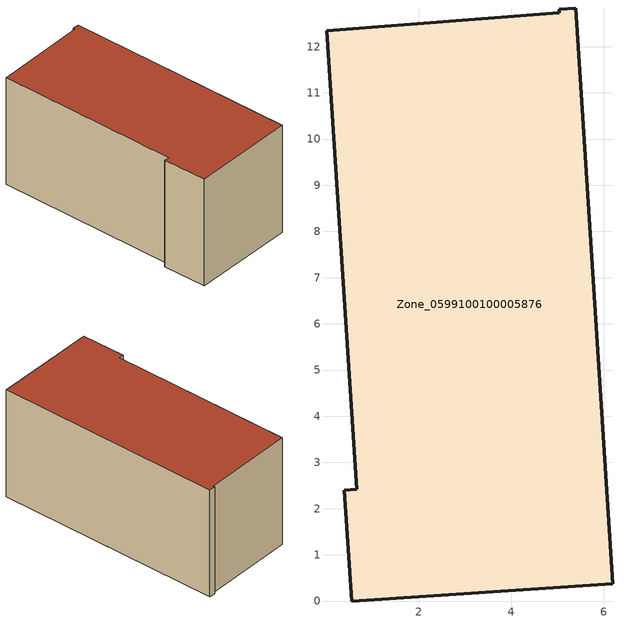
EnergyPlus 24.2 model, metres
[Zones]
Zone_0599100100005876
 floor ground (C_G): 0.01,12.35 5.04,12.74 5.04,12.81 5.39,12.84 6.2,0.38 0.55,0 0.39,2.4 0.66,2.42 z0
 wall outside (C_F): 0.39,2.4 0.55,0 6.2,0.38 5.39,12.84 5.04,12.81 5.04,12.74 0.01,12.35 0.66,2.42 0.39,2.4 z0:6.14
 roof outside (C_R): 5.04,12.74 0.01,12.35 0.66,2.42 0.39,2.4 0.55,0 6.2,0.38 5.39,12.84 5.04,12.81 z6.14
[BUILDING]
Pand.0599100100005876: North Axis=0; Terrain=City; Loads Convergence Tolerance Value=0.04; Temperature Convergence Tolerance Value=0.4; Solar Distribution=FullExterior; Maximum Number of Warmup Days=25; Minimum Number of Warmup Days=1
[Site:Location]
Rotterdam.The.Hague.AP_ZH_NLD Design_Conditions: Latitude=51.96; Longitude=4.45; Time Zone=1; Elevation=-4.5
[SITE:GROUNDTEMPERATURE:BUILDINGSURFACE]
18, 18, 18, 18, 18, 18, 18, 18, 18, 18, 18, 18
[MATERIAL] Thermal Absorptance=0.9; Solar Absorptance=0.7; Visible Absorptance=0.7
Name | Roughness | Thickness | Conductivity | Density | Specific Heat
G.TI.2006-2014 | MediumSmooth | 0.15 | 0.06 | 540 | 1210
F.TI.2006-2014 | Rough | 0.3 | 0.12 | 1920 | 840
R.TI.2006-2014 | MediumRough | 0.2 | 0.08 | 1500 | 1000
[CONSTRUCTION]
C_G: G.TI.2006-2014
C_F: F.TI.2006-2014
C_R: R.TI.2006-2014
[ZONE]
Zone_0599100100005876: Type=1; Multiplier=1; Ceiling Height=Autocalculate; Volume=Autocalculate; Floor Area=autocalculate; Part of Total Floor Area=Yes
[ZONEINFILTRATION:DESIGNFLOWRATE]
Infil_Zone_0599100100005876: Zone or ZoneList or Space or SpaceList=Zone_0599100100005876; Schedule=AlwaysOn; Design Flow Rate Calculation Method=Flow/Area; Flow Rate per Floor Area=0.0015; Constant Term Coefficient=1; Temperature Term Coefficient=0; Velocity Term Coefficient=0; Velocity Squared Term Coefficient=0
[HVACTEMPLATE:ZONE:IDEALLOADSAIRSYSTEM]
Zone_0599100100005876: Maximum Heating Supply Air Temperature=50; Minimum Cooling Supply Air Temperature=13; Maximum Heating Supply Air Humidity Ratio=0.0156; Minimum Cooling Supply Air Humidity Ratio=0.0077; Heating Limit=NoLimit; Cooling Limit=NoLimit; Dehumidification Control Type=ConstantSensibleHeatRatio; Cooling Sensible Heat Ratio=0.7; Dehumidification Setpoint=60; Humidification Control Type=None; Humidification Setpoint=30; Outdoor Air Method=None; Outdoor Air Flow Rate per Person=0.00944; Outdoor Air Flow Rate per Zone Floor Area=0; Outdoor Air Flow Rate per Zone=0; Demand Controlled Ventilation Type=None; Outdoor Air Economizer Type=NoEconomizer; Heat Recovery Type=None; Sensible Heat Recovery Effectiveness=0.7; Latent Heat Recovery Effectiveness=0.65
[ZONECONTROL:THERMOSTAT]
ThermostatControl_Zone_0599100100005876: Zone or ZoneList=Zone_0599100100005876; Control Type Schedule=DualSetpointControlType; Control 1=Thermostat_Zone_0599100100005876; Temperature Difference Between Cutout And Setpoint=0
[THERMOSTATSETPOINT:DUALSETPOINT]
Thermostat_Zone_0599100100005876: Heating Setpoint Temperature Schedule=HeatingSetpoint_Zone_0599100100005876; Cooling Setpoint Temperature Schedule=CoolingSetpoint_Zone_0599100100005876
[SCHEDULE:COMPACT]
HeatingSetpoint_Zone_0599100100005876: Through: 12/31, For: AllDays, Until: 24:00, 21
CoolingSetpoint_Zone_0599100100005876: Through: 12/31, For: AllDays, Until: 24:00, 24
DualSetpointControlType: Through: 12/31, For: AllDays, Until: 24:00, 4
AlwaysOn: Through: 12/31, For: AllDays, Until: 24:00, 1
